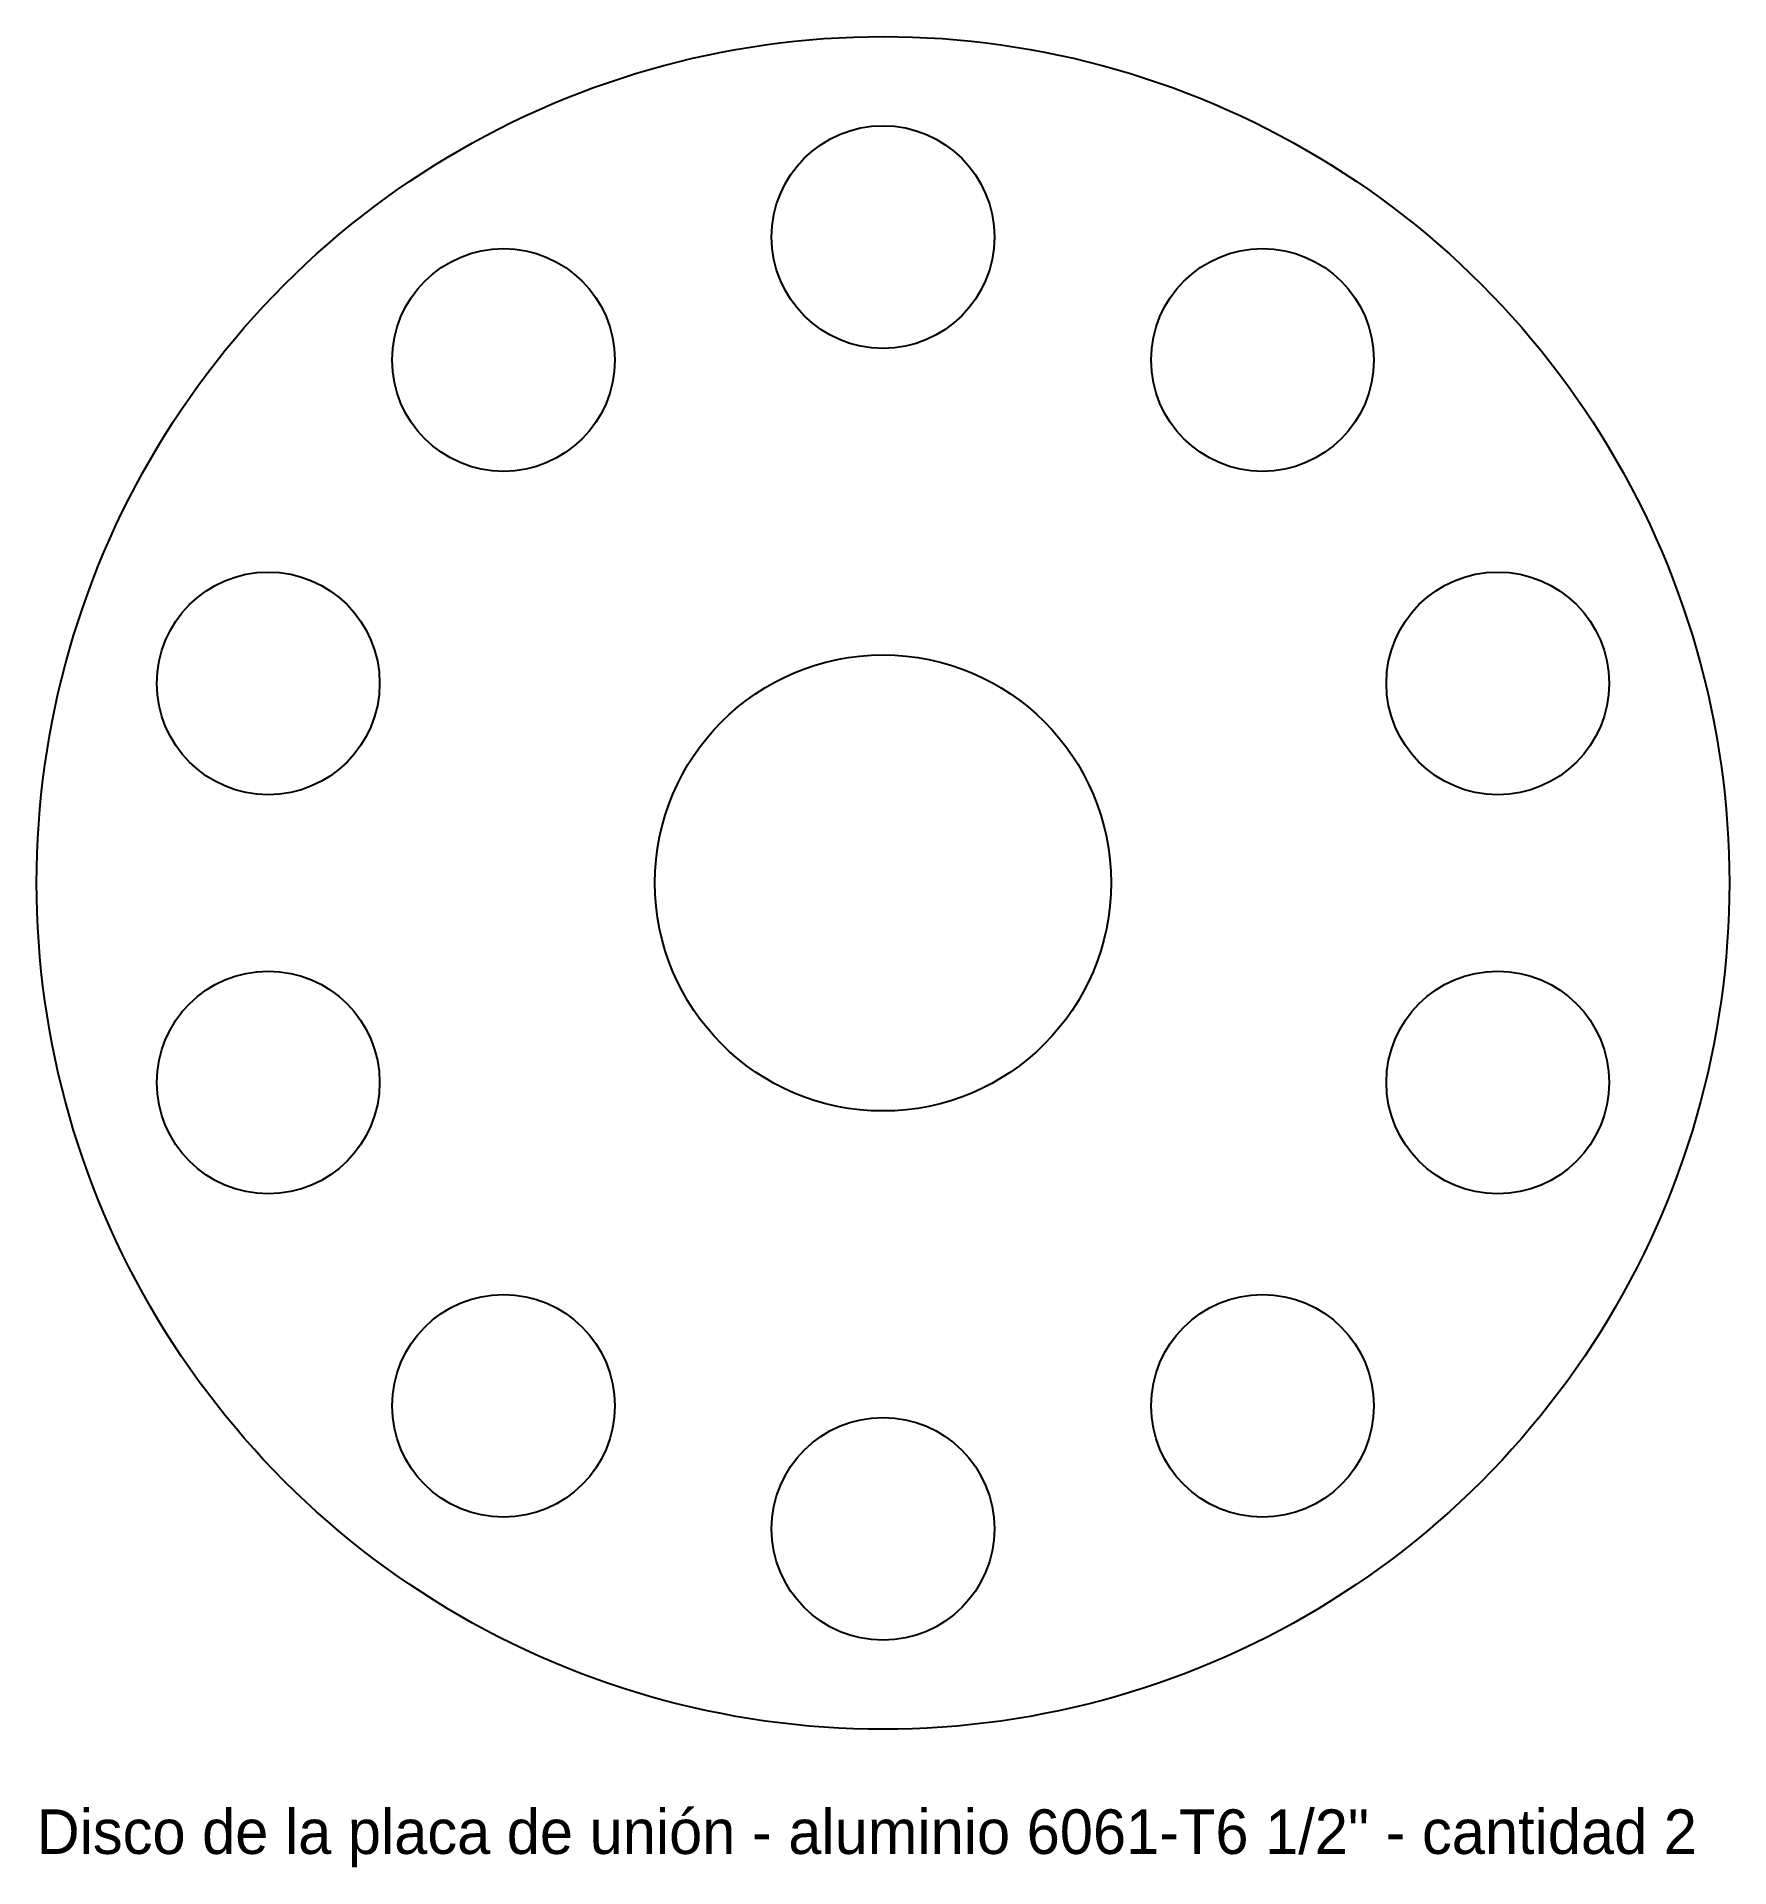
# Model space of a CAD drawing. Header units: millimetres. Extents: x -95 to 95, y -111 to 95.
import ezdxf

# ---------------------------------------------------------------- set-up
doc = ezdxf.new("R2010")
doc.units = ezdxf.units.MM
doc.layers.add('CORTE', color=1, linetype='Continuous')
doc.layers.add('NOTAS', color=3, linetype='Continuous')

msp = doc.modelspace()

# ---------------------------------------------------------------- linework, layer by layer
at = {"layer": 'CORTE'}
msp.add_lwpolyline([(95, 0), (94.99, -1.66), (94.94, -3.32), (94.87, -4.97), (94.77, -6.63), (94.64, -8.28), (94.48, -9.93), (94.29, -11.58), (94.08, -13.22), (93.83, -14.86), (93.56, -16.5), (93.25, -18.13), (92.92, -19.75), (92.57, -21.37), (92.18, -22.98), (91.76, -24.59), (91.32, -26.19), (90.85, -27.78), (90.35, -29.36), (89.82, -30.93), (89.27, -32.49), (88.69, -34.04), (88.08, -35.59), (87.45, -37.12), (86.79, -38.64), (86.1, -40.15), (85.39, -41.65), (84.65, -43.13), (83.88, -44.6), (83.09, -46.06), (82.27, -47.5), (81.43, -48.93), (80.56, -50.34), (79.67, -51.74), (78.76, -53.12), (77.82, -54.49), (76.86, -55.84), (75.87, -57.17), (74.86, -58.49), (73.83, -59.79), (72.77, -61.06), (71.7, -62.33), (70.6, -63.57), (69.48, -64.79), (68.34, -65.99), (67.18, -67.18), (65.99, -68.34), (64.79, -69.48), (63.57, -70.6), (62.33, -71.7), (61.06, -72.77), (59.79, -73.83), (58.49, -74.86), (57.17, -75.87), (55.84, -76.86), (54.49, -77.82), (53.12, -78.76), (51.74, -79.67), (50.34, -80.56), (48.93, -81.43), (47.5, -82.27), (46.06, -83.09), (44.6, -83.88), (43.13, -84.65), (41.65, -85.39), (40.15, -86.1), (38.64, -86.79), (37.12, -87.45), (35.59, -88.08), (34.04, -88.69), (32.49, -89.27), (30.93, -89.82), (29.36, -90.35), (27.78, -90.85), (26.19, -91.32), (24.59, -91.76), (22.98, -92.18), (21.37, -92.57), (19.75, -92.92), (18.13, -93.25), (16.5, -93.56), (14.86, -93.83), (13.22, -94.08), (11.58, -94.29), (9.93, -94.48), (8.28, -94.64), (6.63, -94.77), (4.97, -94.87), (3.32, -94.94), (1.66, -94.99), (0, -95), (-1.66, -94.99), (-3.32, -94.94), (-4.97, -94.87), (-6.63, -94.77), (-8.28, -94.64), (-9.93, -94.48), (-11.58, -94.29), (-13.22, -94.08), (-14.86, -93.83), (-16.5, -93.56), (-18.13, -93.25), (-19.75, -92.92), (-21.37, -92.57), (-22.98, -92.18), (-24.59, -91.76), (-26.19, -91.32), (-27.78, -90.85), (-29.36, -90.35), (-30.93, -89.82), (-32.49, -89.27), (-34.04, -88.69), (-35.59, -88.08), (-37.12, -87.45), (-38.64, -86.79), (-40.15, -86.1), (-41.65, -85.39), (-43.13, -84.65), (-44.6, -83.88), (-46.06, -83.09), (-47.5, -82.27), (-48.93, -81.43), (-50.34, -80.56), (-51.74, -79.67), (-53.12, -78.76), (-54.49, -77.82), (-55.84, -76.86), (-57.17, -75.87), (-58.49, -74.86), (-59.79, -73.83), (-61.06, -72.77), (-62.33, -71.7), (-63.57, -70.6), (-64.79, -69.48), (-65.99, -68.34), (-67.18, -67.18), (-68.34, -65.99), (-69.48, -64.79), (-70.6, -63.57), (-71.7, -62.33), (-72.77, -61.06), (-73.83, -59.79), (-74.86, -58.49), (-75.87, -57.17), (-76.86, -55.84), (-77.82, -54.49), (-78.76, -53.12), (-79.67, -51.74), (-80.56, -50.34), (-81.43, -48.93), (-82.27, -47.5), (-83.09, -46.06), (-83.88, -44.6), (-84.65, -43.13), (-85.39, -41.65), (-86.1, -40.15), (-86.79, -38.64), (-87.45, -37.12), (-88.08, -35.59), (-88.69, -34.04), (-89.27, -32.49), (-89.82, -30.93), (-90.35, -29.36), (-90.85, -27.78), (-91.32, -26.19), (-91.76, -24.59), (-92.18, -22.98), (-92.57, -21.37), (-92.92, -19.75), (-93.25, -18.13), (-93.56, -16.5), (-93.83, -14.86), (-94.08, -13.22), (-94.29, -11.58), (-94.48, -9.93), (-94.64, -8.28), (-94.77, -6.63), (-94.87, -4.97), (-94.94, -3.32), (-94.99, -1.66), (-95, 0), (-94.99, 1.66), (-94.94, 3.32), (-94.87, 4.97), (-94.77, 6.63), (-94.64, 8.28), (-94.48, 9.93), (-94.29, 11.58), (-94.08, 13.22), (-93.83, 14.86), (-93.56, 16.5), (-93.25, 18.13), (-92.92, 19.75), (-92.57, 21.37), (-92.18, 22.98), (-91.76, 24.59), (-91.32, 26.19), (-90.85, 27.78), (-90.35, 29.36), (-89.82, 30.93), (-89.27, 32.49), (-88.69, 34.04), (-88.08, 35.59), (-87.45, 37.12), (-86.79, 38.64), (-86.1, 40.15), (-85.39, 41.65), (-84.65, 43.13), (-83.88, 44.6), (-83.09, 46.06), (-82.27, 47.5), (-81.43, 48.93), (-80.56, 50.34), (-79.67, 51.74), (-78.76, 53.12), (-77.82, 54.49), (-76.86, 55.84), (-75.87, 57.17), (-74.86, 58.49), (-73.83, 59.79), (-72.77, 61.06), (-71.7, 62.33), (-70.6, 63.57), (-69.48, 64.79), (-68.34, 65.99), (-67.18, 67.18), (-65.99, 68.34), (-64.79, 69.48), (-63.57, 70.6), (-62.33, 71.7), (-61.06, 72.77), (-59.79, 73.83), (-58.49, 74.86), (-57.17, 75.87), (-55.84, 76.86), (-54.49, 77.82), (-53.12, 78.76), (-51.74, 79.67), (-50.34, 80.56), (-48.93, 81.43), (-47.5, 82.27), (-46.06, 83.09), (-44.6, 83.88), (-43.13, 84.65), (-41.65, 85.39), (-40.15, 86.1), (-38.64, 86.79), (-37.12, 87.45), (-35.59, 88.08), (-34.04, 88.69), (-32.49, 89.27), (-30.93, 89.82), (-29.36, 90.35), (-27.78, 90.85), (-26.19, 91.32), (-24.59, 91.76), (-22.98, 92.18), (-21.37, 92.57), (-19.75, 92.92), (-18.13, 93.25), (-16.5, 93.56), (-14.86, 93.83), (-13.22, 94.08), (-11.58, 94.29), (-9.93, 94.48), (-8.28, 94.64), (-6.63, 94.77), (-4.97, 94.87), (-3.32, 94.94), (-1.66, 94.99), (0, 95), (1.66, 94.99), (3.32, 94.94), (4.97, 94.87), (6.63, 94.77), (8.28, 94.64), (9.93, 94.48), (11.58, 94.29), (13.22, 94.08), (14.86, 93.83), (16.5, 93.56), (18.13, 93.25), (19.75, 92.92), (21.37, 92.57), (22.98, 92.18), (24.59, 91.76), (26.19, 91.32), (27.78, 90.85), (29.36, 90.35), (30.93, 89.82), (32.49, 89.27), (34.04, 88.69), (35.59, 88.08), (37.12, 87.45), (38.64, 86.79), (40.15, 86.1), (41.65, 85.39), (43.13, 84.65), (44.6, 83.88), (46.06, 83.09), (47.5, 82.27), (48.93, 81.43), (50.34, 80.56), (51.74, 79.67), (53.12, 78.76), (54.49, 77.82), (55.84, 76.86), (57.17, 75.87), (58.49, 74.86), (59.79, 73.83), (61.06, 72.77), (62.33, 71.7), (63.57, 70.6), (64.79, 69.48), (65.99, 68.34), (67.18, 67.18), (68.34, 65.99), (69.48, 64.79), (70.6, 63.57), (71.7, 62.33), (72.77, 61.06), (73.83, 59.79), (74.86, 58.49), (75.87, 57.17), (76.86, 55.84), (77.82, 54.49), (78.76, 53.12), (79.67, 51.74), (80.56, 50.34), (81.43, 48.93), (82.27, 47.5), (83.09, 46.06), (83.88, 44.6), (84.65, 43.13), (85.39, 41.65), (86.1, 40.15), (86.79, 38.64), (87.45, 37.12), (88.08, 35.59), (88.69, 34.04), (89.27, 32.49), (89.82, 30.93), (90.35, 29.36), (90.85, 27.78), (91.32, 26.19), (91.76, 24.59), (92.18, 22.98), (92.57, 21.37), (92.92, 19.75), (93.25, 18.13), (93.56, 16.5), (93.83, 14.86), (94.08, 13.22), (94.29, 11.58), (94.48, 9.93), (94.64, 8.28), (94.77, 6.63), (94.87, 4.97), (94.94, 3.32), (94.99, 1.66), (95, 0)], close=True, dxfattribs=at)
for centre, radius in [((0, 72.5), 12.5), ((-42.6, 58.7), 12.5), ((42.6, 58.7), 12.5), ((-69, 22.4), 12.5), ((69, 22.4), 12.5), ((0, 0), 25.6), ((-69, -22.4), 12.5), ((69, -22.4), 12.5), ((-42.6, -58.7), 12.5), ((42.6, -58.7), 12.5), ((0, -72.5), 12.5)]:
    msp.add_circle(centre, radius, dxfattribs=at)

# ---------------------------------------------------------------- texts
at = {"layer": 'NOTAS'}
msp.add_text('Disco de la placa de unión - aluminio 6061-T6 1/2" - cantidad 2', height=5, dxfattribs=at).set_placement((-95, -109))

doc.saveas('drawing.dxf')
